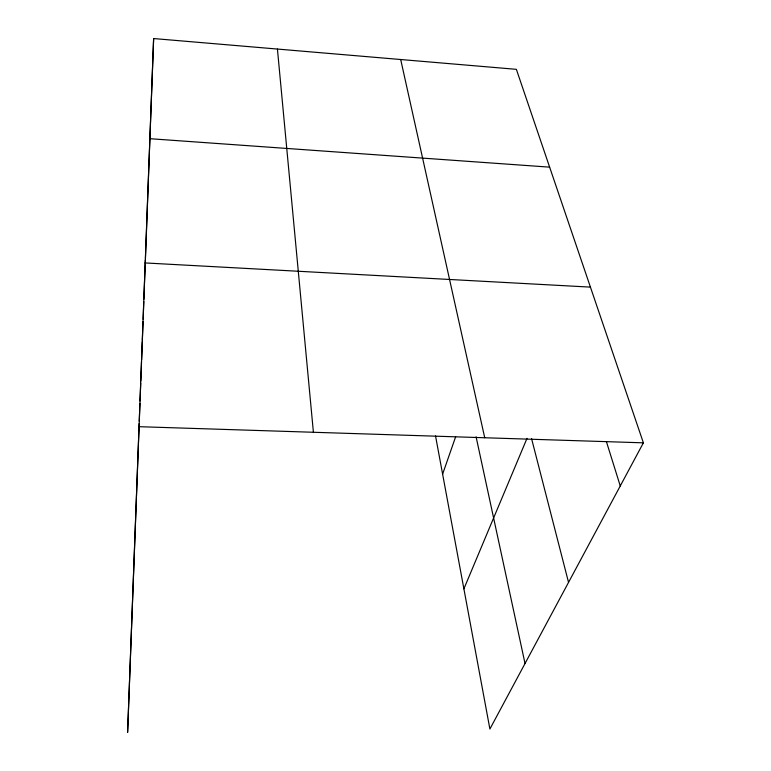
<?xml version="1.0" encoding="UTF-8"?>
<svg xmlns="http://www.w3.org/2000/svg" width="771" height="771" viewBox="0 0 771 771"><rect width="100%" height="100%" fill="white"/><g stroke="black" fill="none" stroke-linecap="round" stroke-linejoin="round"><path stroke-width="1.16" d="M435.528 435.933L489.893 729.029L643.39 442.833L516.368 69.332L153.631 38.55L127.61 732.45L139.166 423.53M139.252 421.159L139.927 403.368M140.014 400.997L140.688 383.206M140.785 380.826L141.498 361.85M141.633 359.845L142.259 341.736M142.346 340.223L143.02 321.652M143.155 319.29L143.772 301.577M143.869 299.302L145.353 259.866M145.449 258.333L153.631 38.55M442.612 474.136L455.642 436.781M463.891 588.832L527.007 438.352M138.925 426.681L643.39 442.833M145.131 262.94L590.432 287.12M149.844 138.693L549.636 167.153M606.392 441.581L620.26 485.961M531.566 438.612L568.545 582.394M400.689 59.512L484.728 437.755M476.092 436.829L525.032 663.523M277.425 49.055L313.402 432.271"/></g></svg>
